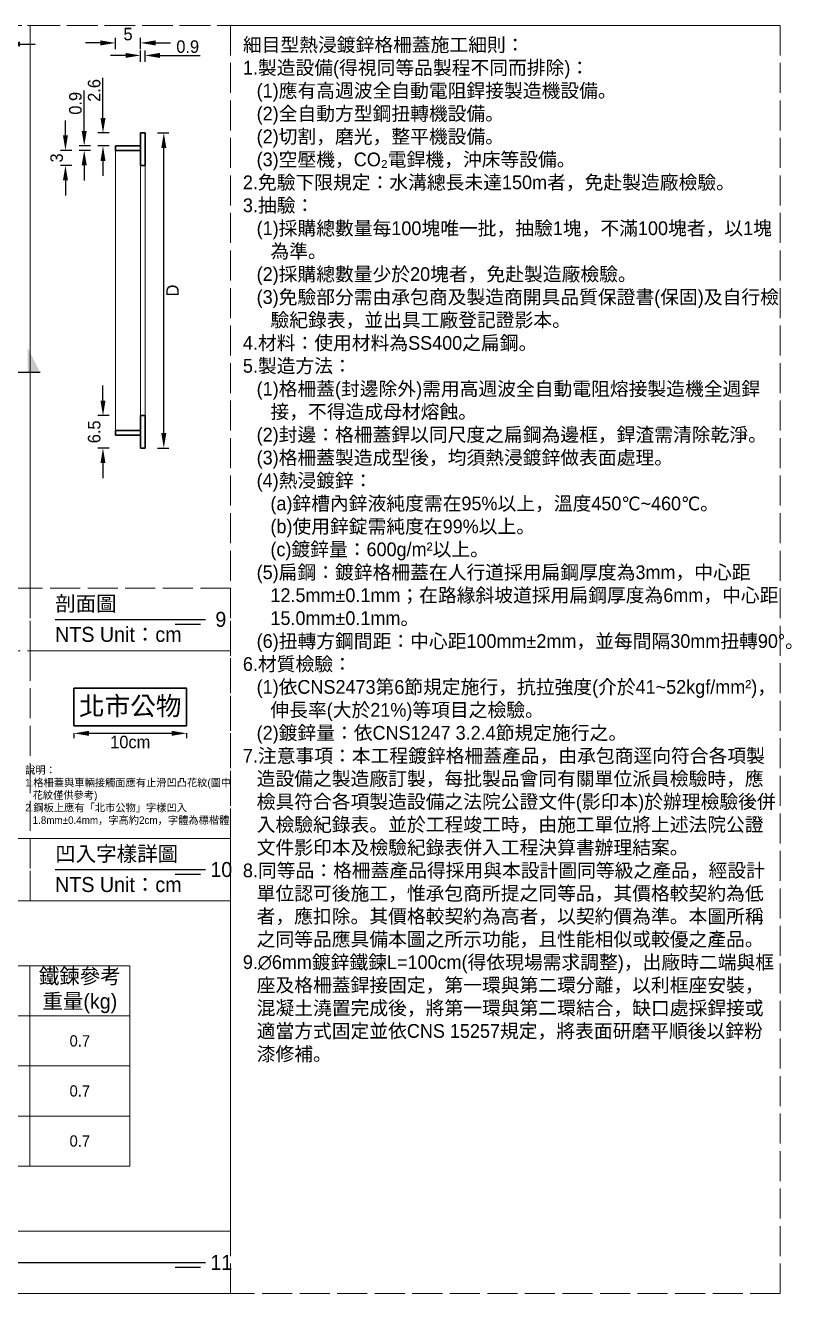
# Model space of a CAD drawing. Extents: x -2640 to 1802, y -2159 to 447.
# Drawn here: x -1232 to -925, y -1114 to -607 of the extents above; entities that cross this region are included whole.
import ezdxf

# ---------------------------------------------------------------- set-up
doc = ezdxf.new("R2010")
doc.units = 0
doc.header["$MEASUREMENT"] = 0
doc.linetypes.add('ACAD_ISO02W100', pattern=[15, 12, -3])
for name, color, linetype, lineweight in [('一、1.基本-圖框', 7, 'Continuous', 20), ('二、1.繪圖-既有設施', 8, 'Continuous', 20), ('二、2.繪圖-施作項目', 181, 'Continuous', 30)]:
    doc.layers.add(name, color=color, linetype=linetype, lineweight=lineweight)
doc.layers.add('一、4.基本-隱藏', color=9, linetype='ACAD_ISO02W100', lineweight=20, plot=False)
doc.layers.add('三、1.文字-說明文字', color=2, linetype='Continuous')
doc.layers.add('三、3.文字-註解文字', color=2, linetype='Continuous')
doc.styles.add('既有名稱', font='kaiu.ttf', dxfattribs={"height": 4})
doc.styles.add('次圖名(詳圖)', font='MS PGothic.ttf', dxfattribs={"height": 6})
doc.styles.add('註解文字', font='MS PGothic.ttf', dxfattribs={"height": 4})
doc.styles.add('註解文字(詳圖)', font='MS PGothic.ttf', dxfattribs={"height": 5})
doc.dimstyles.new('註解文字(詳圖)', dxfattribs={"dimtxt": 5, "dimasz": 6, "dimexe": 2, "dimexo": 5, "dimgap": 1, "dimtad": 2, "dimzin": 0, "dimdsep": 46, "dimtxsty": '註解文字(詳圖)', "dimcen": 0.1, "dimclrd": 144, "dimclre": 144, "dimclrt": 256, "dimadec": 0, "dimazin": 0, "dimtfac": 1, "dimtofl": 0, "dimtmove": 0, "dimatfit": 3, "dimfxlon": 1, "dimtolj": 1, "dimtzin": 0, "dimlwd": -1, "dimlwe": -1, "dimarcsym": 1})

# ---------------------------------------------------------------- blocks, each defined once
blk = doc.blocks.new('*D202')
at = {"layer": 'Defpoints', "color": 0, "transparency": 16777216}
for p in [(-1239.69, -614.5), (-1252.69, -667), (-1239.69, -667)]:
    blk.add_point(p, dxfattribs=at)
at = {"layer": '三、3.文字-註解文字', "color": 144, "transparency": 16777216}
for p, q in [((-1252.69, -617), (-1252.69, -612.5)), ((-1239.69, -617), (-1239.69, -612.5)), ((-1258.69, -614.5), (-1264.69, -614.5)), ((-1233.69, -614.5), (-1227.69, -614.5))]:
    blk.add_line(p, q, dxfattribs=at)
for points in [[(-1258.69, -613.5), (-1258.69, -615.5), (-1252.69, -614.5)], [(-1233.69, -613.5), (-1233.69, -615.5), (-1239.69, -614.5)]]:
    blk.add_solid(points, dxfattribs=at)
at = {"layer": '三、3.文字-註解文字', "transparency": 16777216, "insert": (-1246.19, -611), "char_height": 5, "attachment_point": 5, "style": '註解文字(詳圖)'}
blk.add_mtext('\\A1;6.5', dxfattribs=at)
blk = doc.blocks.new('*D178')
at = {"layer": 'Defpoints', "color": 0, "transparency": 16777216}
for p in [(-1200.59, -650), (-1185.59, -650), (-1185.59, -655.2)]:
    blk.add_point(p, dxfattribs=at)
at = {"layer": '三、3.文字-註解文字', "color": 144, "transparency": 16777216}
for p, q in [((-1200.59, -644), (-1200.59, -628.02)), ((-1198.09, -650), (-1202.59, -650)), ((-1198.09, -655.2), (-1202.59, -655.2)), ((-1200.59, -661.2), (-1200.59, -667.2))]:
    blk.add_line(p, q, dxfattribs=at)
for points in [[(-1201.59, -644), (-1199.59, -644), (-1200.59, -650)], [(-1201.59, -661.2), (-1199.59, -661.2), (-1200.59, -655.2)]]:
    blk.add_solid(points, dxfattribs=at)
at = {"layer": '三、3.文字-註解文字', "transparency": 16777216, "insert": (-1204.09, -633.01), "char_height": 5, "attachment_point": 5, "rotation": 90, "style": '註解文字(詳圖)'}
blk.add_mtext('\\A1;2.6', dxfattribs=at)
blk = doc.blocks.new('*D179')
at = {"layer": 'Defpoints', "color": 0, "transparency": 16777216}
for p in [(-1208.09, -655.2), (-1195.59, -655.2), (-1195.59, -657)]:
    blk.add_point(p, dxfattribs=at)
at = {"layer": '三、3.文字-註解文字', "color": 144, "transparency": 16777216}
for p, q in [((-1208.09, -649.2), (-1208.09, -633.1)), ((-1205.59, -655.2), (-1210.09, -655.2)), ((-1205.59, -657), (-1210.09, -657)), ((-1208.09, -663), (-1208.09, -669))]:
    blk.add_line(p, q, dxfattribs=at)
for points in [[(-1209.09, -649.2), (-1207.09, -649.2), (-1208.09, -655.2)], [(-1209.09, -663), (-1207.09, -663), (-1208.09, -657)]]:
    blk.add_solid(points, dxfattribs=at)
at = {"layer": '三、3.文字-註解文字', "transparency": 16777216, "insert": (-1211.59, -638.15), "char_height": 5, "attachment_point": 5, "rotation": 90, "style": '註解文字(詳圖)'}
blk.add_mtext('\\A1;0.9', dxfattribs=at)
blk = doc.blocks.new('*D180')
at = {"layer": 'Defpoints', "color": 0, "transparency": 16777216}
for p in [(-1215.59, -657), (-1185.59, -657), (-1185.59, -663)]:
    blk.add_point(p, dxfattribs=at)
at = {"layer": '三、3.文字-註解文字', "color": 144, "transparency": 16777216}
for p, q in [((-1215.59, -651), (-1215.59, -645)), ((-1213.09, -657), (-1217.59, -657)), ((-1213.09, -663), (-1217.59, -663)), ((-1215.59, -669), (-1215.59, -675))]:
    blk.add_line(p, q, dxfattribs=at)
for points in [[(-1216.59, -651), (-1214.59, -651), (-1215.59, -657)], [(-1216.59, -669), (-1214.59, -669), (-1215.59, -663)]]:
    blk.add_solid(points, dxfattribs=at)
at = {"layer": '三、3.文字-註解文字', "transparency": 16777216, "insert": (-1219.09, -660), "char_height": 5, "attachment_point": 5, "rotation": 90, "style": '註解文字(詳圖)'}
blk.add_mtext('\\A1;3', dxfattribs=at)
blk = doc.blocks.new('*D181')
at = {"layer": 'Defpoints', "color": 0, "transparency": 16777216}
for p in [(-1185.59, -763), (-1200.59, -776), (-1185.59, -776)]:
    blk.add_point(p, dxfattribs=at)
at = {"layer": '三、3.文字-註解文字', "color": 144, "transparency": 16777216}
for p, q in [((-1200.59, -757), (-1200.59, -751)), ((-1198.09, -763), (-1202.59, -763)), ((-1198.09, -776), (-1202.59, -776)), ((-1200.59, -782), (-1200.59, -788))]:
    blk.add_line(p, q, dxfattribs=at)
for points in [[(-1201.59, -757), (-1199.59, -757), (-1200.59, -763)], [(-1201.59, -782), (-1199.59, -782), (-1200.59, -776)]]:
    blk.add_solid(points, dxfattribs=at)
at = {"layer": '三、3.文字-註解文字', "transparency": 16777216, "insert": (-1204.09, -769.5), "char_height": 5, "attachment_point": 5, "rotation": 90, "style": '註解文字(詳圖)'}
blk.add_mtext('\\A1;6.5', dxfattribs=at)
blk = doc.blocks.new('*D182')
at = {"layer": 'Defpoints', "color": 0, "transparency": 16777216}
for p in [(-1183.79, -650), (-1176.29, -650), (-1183.79, -776)]:
    blk.add_point(p, dxfattribs=at)
at = {"layer": '三、3.文字-註解文字', "color": 144, "transparency": 16777216}
for p, q in [((-1178.79, -650), (-1174.29, -650)), ((-1176.29, -770), (-1176.29, -656)), ((-1178.79, -776), (-1174.29, -776))]:
    blk.add_line(p, q, dxfattribs=at)
for points in [[(-1177.29, -656), (-1175.29, -656), (-1176.29, -650)], [(-1177.29, -770), (-1175.29, -770), (-1176.29, -776)]]:
    blk.add_solid(points, dxfattribs=at)
at = {"layer": '三、3.文字-註解文字', "transparency": 16777216, "insert": (-1172.79, -713), "char_height": 5, "attachment_point": 5, "rotation": 90, "style": '註解文字(詳圖)'}
blk.add_mtext('\\A1;D', dxfattribs=at)
blk = doc.blocks.new('*D184')
at = {"layer": 'Defpoints', "color": 0, "transparency": 16777216}
for p in [(-1212.19, -887), (-1167.19, -887), (-1167.19, -890.01)]:
    blk.add_point(p, dxfattribs=at)
at = {"layer": '三、3.文字-註解文字', "color": 144, "transparency": 16777216}
for p, q in [((-1212.19, -890.01), (-1212.19, -892.01)), ((-1206.19, -890.01), (-1173.19, -890.01)), ((-1167.19, -890.01), (-1167.19, -892.01))]:
    blk.add_line(p, q, dxfattribs=at)
for points in [[(-1206.19, -889.01), (-1206.19, -891.01), (-1212.19, -890.01)], [(-1173.19, -889.01), (-1173.19, -891.01), (-1167.19, -890.01)]]:
    blk.add_solid(points, dxfattribs=at)
at = {"layer": '三、3.文字-註解文字', "transparency": 16777216, "insert": (-1189.69, -893.51), "char_height": 5, "attachment_point": 5, "style": '註解文字(詳圖)'}
blk.add_mtext('\\A1;10cm', dxfattribs=at)
blk = doc.blocks.new('*D205')
at = {"layer": 'Defpoints', "color": 0, "transparency": 16777216}
for p in [(-1183.79, -619.02), (-1185.59, -650), (-1183.79, -650)]:
    blk.add_point(p, dxfattribs=at)
at = {"layer": '三、3.文字-註解文字', "color": 144, "transparency": 16777216}
for p, q in [((-1185.59, -621.52), (-1185.59, -617.02)), ((-1183.79, -621.52), (-1183.79, -617.02)), ((-1191.59, -619.02), (-1197.59, -619.02)), ((-1177.79, -619.02), (-1161.7, -619.02))]:
    blk.add_line(p, q, dxfattribs=at)
for points in [[(-1191.59, -618.02), (-1191.59, -620.02), (-1185.59, -619.02)], [(-1177.79, -618.02), (-1177.79, -620.02), (-1183.79, -619.02)]]:
    blk.add_solid(points, dxfattribs=at)
at = {"layer": '三、3.文字-註解文字', "transparency": 16777216, "insert": (-1166.74, -615.52), "char_height": 5, "attachment_point": 5, "style": '註解文字(詳圖)'}
blk.add_mtext('\\A1;0.9', dxfattribs=at)
blk = doc.blocks.new('*D206')
at = {"layer": 'Defpoints', "color": 0, "transparency": 16777216}
for p in [(-1185.59, -614.02), (-1195.59, -655.2), (-1185.59, -655.2)]:
    blk.add_point(p, dxfattribs=at)
at = {"layer": '三、3.文字-註解文字', "color": 144, "transparency": 16777216}
for p, q in [((-1195.59, -616.52), (-1195.59, -612.02)), ((-1185.59, -616.52), (-1185.59, -612.02)), ((-1201.59, -614.02), (-1207.59, -614.02)), ((-1179.59, -614.02), (-1173.59, -614.02))]:
    blk.add_line(p, q, dxfattribs=at)
for points in [[(-1201.59, -613.02), (-1201.59, -615.02), (-1195.59, -614.02)], [(-1179.59, -613.02), (-1179.59, -615.02), (-1185.59, -614.02)]]:
    blk.add_solid(points, dxfattribs=at)
at = {"layer": '三、3.文字-註解文字', "transparency": 16777216, "insert": (-1190.59, -610.52), "char_height": 5, "attachment_point": 5, "style": '註解文字(詳圖)'}
blk.add_mtext('\\A1;5', dxfattribs=at)

msp = doc.modelspace()

# ---------------------------------------------------------------- hatches: boundary and pattern name
at = {"layer": '三、3.文字-註解文字'}
h = msp.add_hatch(color=256, dxfattribs=at)
h.dxf.hatch_style = 1
h.paths.add_polyline_path([(-1230.693, -735.821), (-1225.693, -745.821), (-1230.693, -745.821)])

# ---------------------------------------------------------------- linework, layer by layer
at = {"layer": '一、1.基本-圖框'}
for points in [[(-1489.847, -983), (-1189.847, -983), (-1189.847, -1063), (-1489.847, -1063)], [(-1269.847, -983), (-1229.847, -983), (-1229.847, -1003), (-1269.847, -1003)], [(-1229.847, -983), (-1189.847, -983), (-1189.847, -1003), (-1229.847, -1003)], [(-1269.847, -1003), (-1229.847, -1003), (-1229.847, -1023), (-1269.847, -1023)], [(-1229.847, -1003), (-1189.847, -1003), (-1189.847, -1023), (-1229.847, -1023)], [(-1269.847, -1023), (-1229.847, -1023), (-1229.847, -1043), (-1269.847, -1043)], [(-1229.847, -1023), (-1189.847, -1023), (-1189.847, -1043), (-1229.847, -1043)], [(-1269.847, -1043), (-1229.847, -1043), (-1229.847, -1063), (-1269.847, -1063)], [(-1229.847, -1043), (-1189.847, -1043), (-1189.847, -1063), (-1229.847, -1063)]]:
    msp.add_lwpolyline(points, close=True, dxfattribs=at)
at = {"layer": '一、4.基本-隱藏'}
for points in [[(-1710, -607), (-930, -607), (-930, -1114), (-1710, -1114)], [(-1395.693, -607), (-1229.693, -607), (-1229.693, -832), (-1395.693, -832)], [(-1229.693, -607), (-1149.693, -607), (-1149.693, -832), (-1229.693, -832)], [(-1149.693, -607), (-930, -607), (-930, -1114), (-1149.693, -1114)], [(-1395.693, -857), (-1229.693, -857), (-1229.693, -832), (-1395.693, -832)], [(-1229.693, -857), (-1149.693, -857), (-1149.693, -832), (-1229.693, -832)], [(-1395.693, -857), (-1229.693, -857), (-1229.693, -932), (-1395.693, -932)], [(-1149.693, -857), (-1229.693, -857), (-1229.693, -932), (-1149.693, -932)], [(-1395.693, -957), (-1229.693, -957), (-1229.693, -932), (-1395.693, -932)], [(-1149.693, -932), (-1229.693, -932), (-1229.693, -957), (-1149.693, -957)], [(-1149.693, -957), (-1530, -957), (-1530, -1089), (-1149.693, -1089)], [(-1530, -1114), (-1149.693, -1114), (-1149.693, -1089), (-1530, -1089)]]:
    msp.add_lwpolyline(points, close=True, dxfattribs=at)
at = {"layer": '三、3.文字-註解文字'}
for points in [[(-1225.693, -745.821), (-1235.693, -745.821)], [(-1219.693, -844.5), (-1159.693, -844.5)], [(-1161.693, -846.5), (-1171.693, -846.5)], [(-1219.693, -944.5), (-1159.693, -944.5)], [(-1161.693, -946.5), (-1171.693, -946.5)], [(-1520, -1101.5), (-1159.693, -1101.5)], [(-1161.693, -1103.5), (-1171.693, -1103.5)]]:
    msp.add_lwpolyline(points, dxfattribs=at)
at = {"layer": '二、1.繪圖-既有設施'}
for points in [[(-1195.593, -657), (-1195.593, -769)], [(-1185.593, -663), (-1185.593, -763)], [(-1183.793, -663), (-1183.793, -763)]]:
    msp.add_lwpolyline(points, dxfattribs=at)
at = {"layer": '二、2.繪圖-施作項目'}
for points in [[(-1185.593, -650), (-1183.793, -650)], [(-1185.593, -650), (-1185.593, -663)], [(-1183.793, -650), (-1183.793, -663)], [(-1195.593, -655.2), (-1185.593, -655.2)], [(-1195.593, -655.2), (-1195.593, -657)], [(-1195.593, -657), (-1185.593, -657)], [(-1185.593, -663), (-1183.793, -663)], [(-1185.593, -763), (-1183.793, -763)], [(-1185.593, -763), (-1185.593, -776)], [(-1183.793, -763), (-1183.793, -776)], [(-1195.593, -769), (-1185.593, -769)], [(-1195.593, -769), (-1195.593, -770.8)], [(-1195.593, -770.8), (-1185.593, -770.8)], [(-1185.593, -776), (-1183.793, -776)]]:
    msp.add_lwpolyline(points, dxfattribs=at)
msp.add_lwpolyline([(-1212.193, -872), (-1167.193, -872), (-1167.193, -887), (-1212.193, -887)], close=True, dxfattribs=at)

# ---------------------------------------------------------------- texts
at = {"layer": '一、1.基本-圖框', "insert": (-1209.847, -993), "char_height": 6, "attachment_point": 5, "style": '註解文字(詳圖)'}
msp.add_mtext_dynamic_manual_height_columns('{\\fMS PGothic|b0|i0|c128|p34;鐵鍊}參考重量{\\fMS PGothic|b0|i0|c128|p34;(}kg{\\fMS PGothic|b0|i0|c128|p34;)}', width=35.26712, gutter_width=30, heights=[0], dxfattribs=at)
at = {"layer": '三、1.文字-說明文字', "attachment_point": 1}
for s, width, insert, char_height, style in [('{\\fMS PGothic|b0|i0|c128|p34;細目型熱浸鍍鋅格柵蓋施工細則：\\P\\pi-5.5,l5.5;1.製造設備(得視同等品製程不同而排除)：\\P\\pl11;(1)應有高週波全自動電阻銲接製造機設備。\\P(2)全自動方型鋼扭轉機設備。\\P(2)切割，磨光，整平機設備。\\P(3)空壓機，CO₂電銲機，沖床等設備。\\P\\pl5.5;2.免驗下限規定：水溝總長未達150m者，免赴製造廠檢驗。\\P\\pi0,l0;3.抽驗：\\P\\pi-5.5,l11;(1)採購總數量每100塊唯一批，抽驗1塊，不滿100塊者，以1塊為準。\\P\\pi-11,l16.5;(2)採購總數量少於20塊者，免赴製造廠檢驗。\\P\\pi-5.5,l11;(3)免驗部分需由承包商及製造商開具品質保證書(保固)及自行檢驗紀錄表，並出具工廠登記證影本。\\P\\pl5.5;4.材料：使用材料為SS400之扁鋼。\\P\\pi0,l0;5.製造方法：\\P\\pi-5.5,l11;(1)格柵蓋(封邊除外)需用高週波全自動電阻熔接製造機全週銲接，不得造成母材熔蝕。\\P(2)封邊：格柵蓋銲以同尺度之扁鋼為邊框，銲渣需清除乾淨。\\P(3)格柵蓋製造成型後，均須熱浸鍍鋅做表面處理。\\P\\pi5.5,l0;(4)熱浸鍍鋅：\\P\\pi-5.5,l16.5;(a)鋅槽\\fPMingLiU|b0|i0|c136|p18;內\\fMS PGothic|b0|i0|c128|p34;鋅液純度需在95%以上，溫度450℃~460℃。\\P(b)使用鋅錠需純度在99%以上。\\P(c)鍍鋅量：600g/m²以上。\\P\\pl11;(5)扁鋼：鍍鋅格柵蓋在人行道採用扁鋼厚度為3mm，中心距12.5mm±0.1mm；在路緣斜坡道採用扁鋼厚度為6mm，中心距15.0mm±0.1mm。\\P(6)扭轉方鋼間距：中心距100mm±2mm，並每間隔30mm扭轉90°。\\P\\pi0,l0;6.材質檢驗：\\P\\pi-5.5,l11;(1)依CNS2473第6節規定施行，抗拉強度(介於41~52kgf/mm²)，伸長率(大於21%)等項目之檢驗。\\P(2)鍍鋅量：依CNS1247 3.2.4節規定施行之。\\P\\pl5.5;7.注意事項：本工程鍍鋅格柵蓋\\fPMingLiU|b0|i0|c136|p18;產\\fMS PGothic|b0|i0|c128|p34;品，由承包商逕向符合各項製造設備之製造廠訂製，每批製品會同有關單位派員檢驗時，應檢具符合各項製造設備之法院公證文件(影印本)於辦理檢驗後併入檢驗紀錄表。並於工程竣工時，由施工單位將上述法院公證文件影印本及檢驗紀錄表併入工程決算書辦理結案。\\P8.同等品：格柵蓋\\fPMingLiU|b0|i0|c136|p18;產\\fMS PGothic|b0|i0|c128|p34;品得採用與本設計圖同等級之\\fPMingLiU|b0|i0|c136|p18;產\\fMS PGothic|b0|i0|c128|p34;品，經設計單位認可後施工，惟承包商所提之同等品，其價格較契約為低者，應扣除。其價格較契約為高者，以契約價為準。本圖所稱之同等品應具備本圖之所示功能，且性能相似或較優之\\fPMingLiU|b0|i0|c136|p18;產\\fMS PGothic|b0|i0|c128|p34;品。\\P9.∅6mm鍍鋅鐵鍊L=100cm(得依現場需求調整)，出廠時二端與框座及格柵蓋銲接固定，第一環與第二環分離，以利框座安裝，混凝土澆置完成後，將第一環與第二環結合，缺口處採銲接或適當方式固定並依CNS 15257規定，將表面研磨平順後以鋅粉漆修補。}', 214.42505, (-1144.693, -612), 5.5, '次圖名(詳圖)'), ('{\\fPMingLiU|b0|i0|c136|p18;說\\fMS PGothic|b0|i0|c128|p34;明：\\P\\pi-3,l3;1.格柵蓋與車輛接觸面應有止滑凹凸花紋(圖中花紋僅供參考)\\P2.鋼板上應有「北市公物」字樣凹入1.8mm±0.4mm，字高約2cm，字體為標楷體}', 83.36188, (-1231.689, -903.215), 3, '註解文字')]:
    msp.add_mtext_dynamic_manual_height_columns(s, width=width, gutter_width=30, heights=[0], dxfattribs=dict(at, insert=insert, char_height=char_height, style=style))
at = {"layer": '三、3.文字-註解文字'}
for s, width, gutter_width, insert, char_height, attachment_point, style in [('剖面圖', 30.14945, 15, (-1219.693, -838.5), 6, 4, '次圖名(詳圖)'), ('9', 3, 15, (-1155.693, -844.5), 6, 4, '次圖名(詳圖)'), ('NTS{\\fMS PGothic|b0|i0|c128|p34; Unit：cm}', 93.26158, 15, (-1219.693, -850.5), 6, 4, '次圖名(詳圖)'), ('凹入字樣詳{\\fMS PGothic|b0|i0|c128|p34;圖}', 51.13853, 15, (-1219.693, -938.5), 6, 4, '次圖名(詳圖)'), ('10', 3, 15, (-1157.693, -944.5), 6, 4, '次圖名(詳圖)'), ('NTS{\\fMS PGothic|b0|i0|c128|p34; Unit：cm}', 93.26158, 15, (-1219.693, -950.5), 6, 4, '次圖名(詳圖)'), ('0.7', 9.06048, 30, (-1209.847, -1013), 4.5, 5, '註解文字(詳圖)'), ('0.7', 9.06048, 30, (-1209.847, -1033), 4.5, 5, '註解文字(詳圖)'), ('0.7', 9.06048, 30, (-1209.847, -1053), 4.5, 5, '註解文字(詳圖)'), ('11', 3, 15, (-1157.693, -1101.5), 6, 4, '次圖名(詳圖)')]:
    msp.add_mtext_dynamic_manual_height_columns(s, width=width, gutter_width=gutter_width, heights=[0], dxfattribs=dict(at, insert=insert, char_height=char_height, attachment_point=attachment_point, style=style))
at = {"layer": '二、2.繪圖-施作項目', "insert": (-1189.693, -879.5), "char_height": 7.5, "attachment_point": 5, "style": '既有名稱'}
msp.add_mtext_dynamic_manual_height_columns('北市公物', width=52.10608, gutter_width=45, heights=[0], dxfattribs=at)

# ---------------------------------------------------------------- dimensions: what is measured, and where the dimension line sits
at = {"layer": '三、3.文字-註解文字'}
for base, p1, p2, text, picture, middle in [((-1239.693, -614.5), (-1252.693, -667), (-1239.693, -667), '6.5', '*D202', (-1246.193, -611)), ((-1185.593, -614.017), (-1195.593, -655.2), (-1185.593, -655.2), '5', '*D206', (-1190.593, -610.517)), ((-1183.793, -619.017), (-1185.593, -650), (-1183.793, -650), '0.9', '*D205', (-1166.745, -615.517)), ((-1167.193, -890.012), (-1212.193, -887), (-1167.193, -887), '10cm', '*D184', (-1189.693, -893.512))]:
    dim = msp.add_linear_dim(base=base, p1=p1, p2=p2, text=text, dimstyle='註解文字(詳圖)', dxfattribs=at)
    dim.commit()
    dim.dimension.update_dxf_attribs({"geometry": picture, "text_midpoint": middle})
for base, p1, p2, text, picture, middle in [((-1200.593, -650), (-1185.593, -655.2), (-1185.593, -650), '2.6', '*D178', (-1204.093, -633.009)), ((-1208.093, -655.2), (-1195.593, -657), (-1195.593, -655.2), '0.9', '*D179', (-1211.593, -638.152)), ((-1215.593, -657), (-1185.593, -663), (-1185.593, -657), '3', '*D180', (-1219.093, -660)), ((-1176.293, -650), (-1183.793, -776), (-1183.793, -650), 'D', '*D182', (-1172.793, -713)), ((-1200.593, -776), (-1185.593, -763), (-1185.593, -776), '6.5', '*D181', (-1204.093, -769.5))]:
    dim = msp.add_linear_dim(base=base, p1=p1, p2=p2, angle=90, text=text, dimstyle='註解文字(詳圖)', dxfattribs=at)
    dim.commit()
    dim.dimension.update_dxf_attribs({"geometry": picture, "text_midpoint": middle})

doc.saveas('drawing.dxf')
